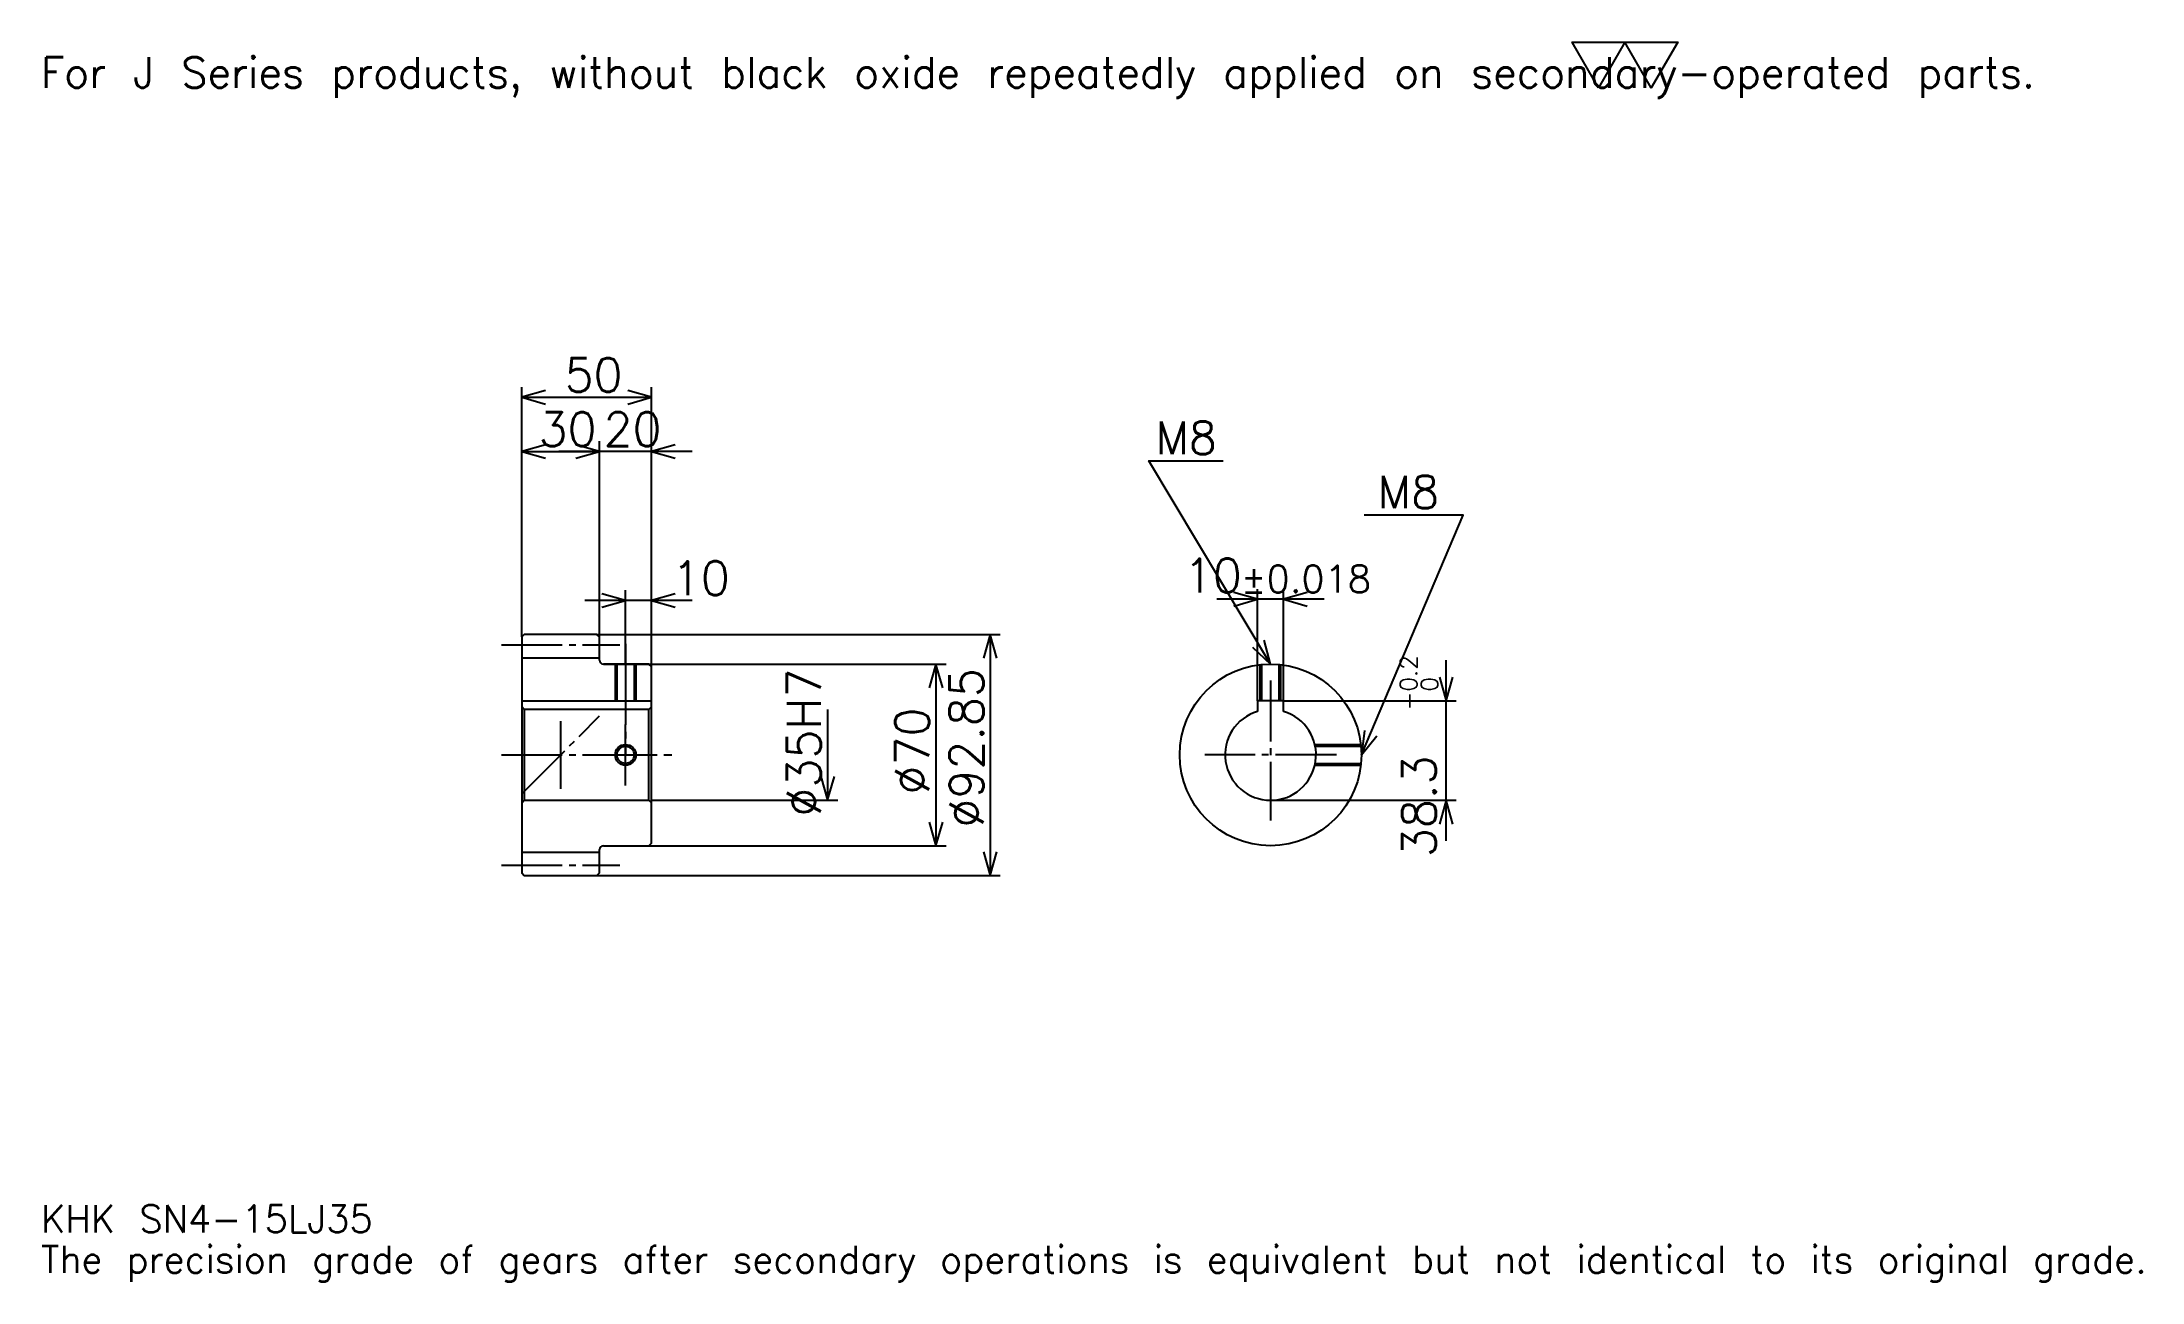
# Model space of a CAD drawing. Extents: x 27 to 835, y 10 to 487.
import ezdxf

# ---------------------------------------------------------------- set-up
doc = ezdxf.new("R2010")
doc.units = 0
doc.linetypes.add('DASHDOT', pattern=[31.304349, 23.478261, -2.608696, 2.608696, -2.608696])
doc.layers.get('0').update_dxf_attribs({"linetype": 'CONTINUOUS'})
doc.layers.add('DASHDOT', color=6, linetype='DASHDOT')
doc.styles.add('KANJI', font='TXT', dxfattribs={"bigfont": 'BIGFONT'})

msp = doc.modelspace()

# ---------------------------------------------------------------- linework, layer by layer
at = {"color": 5}
for p, q in [((211.304337, 259.035095), (211.304337, 354.252472)), ((211.304337, 350.339417), (261.304321, 350.339417)), ((261.304321, 259.035095), (261.304321, 354.252472)), ((241.304337, 259.035095), (241.304337, 333.382935)), ((211.304337, 329.469879), (241.304337, 329.469879)), ((276.956512, 329.469879), (225.652161, 329.469879)), ((251.304337, 259.035095), (251.304337, 275.991608)), ((494.782593, 233.408691), (494.782593, 276.452179)), ((504.782593, 233.408691), (504.782593, 276.452179)), ((276.956512, 272.078583), (235.652161, 272.078583)), ((520.434753, 272.539124), (479.130432, 272.539124)), ((211.304337, 258.035095), (211.304337, 259.035095)), ((240.304337, 259.035095), (261.304321, 259.035095)), ((241.304337, 258.035095), (241.304337, 259.035095)), ((251.304337, 247.608688), (251.304337, 259.035095)), ((251.304337, 247.608688), (251.304337, 259.035095)), ((261.304321, 259.035095), (395.652161, 259.035095)), ((261.304321, 246.608688), (261.304321, 259.035095)), ((391.739136, 259.035095), (391.739136, 166.182281)), ((242.804337, 247.608688), (261.304321, 247.608688)), ((261.304321, 247.608688), (374.782593, 247.608688)), ((370.869568, 247.608688), (370.869568, 177.608688)), ((567.391296, 179.456512), (567.391296, 249.060852)), ((329.130432, 230.108688), (329.130432, 195.108688)), ((504.782593, 233.408691), (571.304382, 233.408691)), ((261.304321, 195.108688), (333.043457, 195.108688)), ((499.782593, 195.108688), (571.304382, 195.108688)), ((242.804337, 177.608688), (261.304321, 177.608688)), ((261.304321, 177.608688), (374.782593, 177.608688)), ((240.304337, 166.182281), (261.304321, 166.182281)), ((261.304321, 166.182281), (395.652161, 166.182281))]:
    msp.add_line(p, q, dxfattribs=at)
at = {"color": 4}
for p, q in [((211.304337, 250.035095), (241.304337, 250.035095)), ((211.304337, 233.408691), (261.304321, 233.408691)), ((212.304337, 230.108688), (212.304337, 195.108688)), ((260.304321, 230.108688), (261.304321, 231.108688)), ((260.304321, 195.108688), (261.304321, 194.108688)), ((211.304337, 175.182281), (241.304337, 175.182281))]:
    msp.add_line(p, q, dxfattribs=at)
at = {"color": 7}
msp.add_line((226.304337, 225.652161), (226.304337, 199.565216), dxfattribs=at)
msp.add_lwpolyline([(626.086975, 469.565216), (615.913086, 487.200012), (656.608704, 487.200012), (646.434814, 469.565216), (636.260864, 487.200012), (626.086975, 469.565216)], dxfattribs=at)
at = {"color": 5}
for points in [[(220.434769, 352.94812), (211.304337, 350.339417), (220.434769, 347.730743)], [(252.173904, 347.730743), (261.304321, 350.339417), (252.173904, 352.94812)], [(220.434769, 332.078583), (211.304337, 329.469879), (220.434769, 326.861176)], [(232.173904, 326.861176), (241.304337, 329.469879), (232.173904, 332.078583)], [(232.173904, 326.861176), (241.304337, 329.469879), (232.173904, 332.078583)], [(270.434784, 332.078583), (261.304321, 329.469879), (270.434784, 326.861176)], [(499.782593, 247.608688), (452.82608, 325.869568), (481.521729, 325.869568)], [(534.782593, 212.608688), (573.913025, 305), (535.826111, 305)], [(485.652161, 269.93042), (494.782593, 272.539124), (485.652161, 275.147827)], [(513.913025, 275.147827), (504.782593, 272.539124), (513.913025, 269.93042)], [(242.173904, 269.469879), (251.304337, 272.078583), (242.173904, 274.687256)], [(270.434784, 274.687256), (261.304321, 272.078583), (270.434784, 269.469879)], [(394.347809, 249.904663), (391.739136, 259.035095), (389.130432, 249.904663)], [(492.848083, 254.09581), (499.782593, 247.608688), (497.32196, 256.780151)], [(373.478241, 238.478256), (370.869568, 247.608688), (368.260864, 238.478256)], [(564.782593, 242.539124), (567.391296, 233.408691), (570, 242.539124)], [(535.941284, 222.033524), (534.782593, 212.608688), (540.745544, 219.998779)], [(326.521729, 204.23912), (329.130432, 195.108688), (331.739136, 204.23912)], [(570, 185.978256), (567.391296, 195.108688), (564.782593, 185.978256)], [(368.260864, 186.73912), (370.869568, 177.608688), (373.478241, 186.73912)], [(389.130432, 175.312714), (391.739136, 166.182281), (394.347809, 175.312714)]]:
    msp.add_lwpolyline(points, dxfattribs=at)
at = {"color": 4}
for points in [[(241.304337, 249.108688), (241.304337, 258.035095), (240.304337, 259.035095), (212.304337, 259.035095), (211.304337, 258.035095), (211.304337, 194.108688)], [(242.804337, 177.608688), (260.304321, 177.608688), (261.304321, 178.608688), (261.304321, 246.608688), (260.304321, 247.608688), (242.804337, 247.608688)], [(247.304337, 247.608688), (247.304337, 233.408691)], [(247.97934, 247.608688), (247.97934, 233.408691)], [(254.629333, 247.608688), (254.629333, 233.408691)], [(255.304337, 247.608688), (255.304337, 233.408691)], [(495.782593, 233.408691), (495.782593, 247.379364)], [(496.457581, 233.408691), (496.457581, 247.450394)], [(503.107605, 233.408691), (503.107605, 247.450394)], [(503.782593, 233.408691), (503.782593, 247.379364)], [(211.304337, 194.108688), (212.304337, 195.108688), (260.304321, 195.108688), (260.304321, 230.108688), (212.304337, 230.108688), (211.304337, 231.108688)], [(504.782593, 229.379196), (504.782593, 233.408691), (494.782593, 233.408691), (494.782593, 229.379196)], [(516.819336, 216.608688), (534.553284, 216.608688)], [(516.963806, 215.933685), (534.624329, 215.933685)], [(516.819336, 208.608688), (534.553284, 208.608688)], [(516.963806, 209.283691), (534.624329, 209.283691)], [(211.304337, 194.108688), (211.304337, 167.182281), (212.304337, 166.182281), (240.304337, 166.182281), (241.304337, 167.182281), (241.304337, 176.108688)]]:
    msp.add_lwpolyline(points, dxfattribs=at)
for centre, radius in [((499.782593, 212.608688), 35), ((251.304337, 212.608688), 3.325)]:
    msp.add_circle(centre, radius, dxfattribs=at)
at = {"color": 7}
msp.add_circle((251.304337, 212.608688), 4, dxfattribs=at)
at = {"color": 4}
for centre, radius, start, end in [((242.804337, 249.108688), 1.5, 180, 270), ((499.782593, 212.608688), 17.5, 106.601549926, 73.398450074), ((242.804337, 176.108688), 1.5, 90, 180)]:
    msp.add_arc(centre, radius, start, end, dxfattribs=at)
at = {"layer": 'DASHDOT', "color": 7}
for p, q in [((203.478256, 255.035095), (249.130432, 255.035095)), ((251.304337, 247.608688), (251.304337, 212.608688)), ((499.782593, 241.234772), (499.782593, 187.282608)), ((211.304337, 197.608688), (241.304337, 227.608688)), ((203.478256, 212.608688), (269.130432, 212.608688)), ((525.108704, 212.608688), (474.456482, 212.608688)), ((203.478256, 170.182281), (249.130432, 170.182281))]:
    msp.add_line(p, q, dxfattribs=at)
for points in [[(251.304337, 255.434784), (251.304337, 225.582596)], [(251.304337, 200.782608), (251.304337, 224.434769)], [(239.478241, 212.608688), (263.130432, 212.608688)]]:
    msp.add_lwpolyline(points, dxfattribs=at)

# ---------------------------------------------------------------- texts
at = {"color": 7, "style": 'KANJI'}
for s, height, p in [('For J Series products, without black oxide repeatedly applied on secondary-operated parts.', 11.73913, (26.086956, 469.565216)), ('50', 13.043478, (227.82608, 352.426392)), ('30', 13.043478, (217.82608, 331.556824)), ('20', 13.043478, (242.82608, 331.556824)), ('M8', 12.52174, (455.434753, 328.478271)), ('M8', 12.52174, (541.043457, 307.608704)), ('10', 13.043478, (269.130432, 274.165527)), ('10', 13.043478, (466.336548, 275.147827)), ('%%p0.018', 10.434783, (488.378418, 275.147827)), ('KHK SN4-15LJ35', 10.434783, (26.086956, 28.695652)), ('The precision grade of gears after secondary operations is equivalent but not identical to its original grade.', 10.434783, (26.086956, 13.043478))]:
    msp.add_text(s, height=height, dxfattribs=at).set_placement(p)
for s, height, p in [('%%c35H7', 13.043478, (326.521729, 188.804337)), ('%%c92.85', 13.043478, (389.130432, 184.565216)), ('0.2', 6.521739, (556.17395, 236.998749)), ('+', 6.521739, (556.17395, 229.694397)), ('0', 6.521739, (564.260864, 236.998749)), ('%%c70', 13.043478, (368.260864, 197.282593)), ('38.3', 13.043478, (563.478271, 173.237061))]:
    msp.add_text(s, height=height, rotation=90, dxfattribs=at).set_placement(p)

doc.saveas('drawing.dxf')
